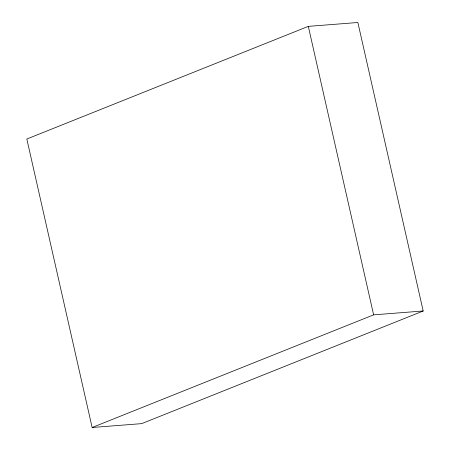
<?xml version="1.0" encoding="UTF-8"?>
<svg xmlns="http://www.w3.org/2000/svg" width="450" height="450" viewBox="0 0 450 450"><rect width="100%" height="100%" fill="white"/><g stroke="black" fill="none" stroke-linecap="round" stroke-linejoin="round"><path stroke-width="0.67" d="M308.306 26.37L26.82 139.016L92.138 427.5L141.694 423.63L423.18 310.984L357.863 22.5L308.306 26.37L373.624 314.848L92.138 427.5M373.624 314.848L423.18 310.984"/></g></svg>
